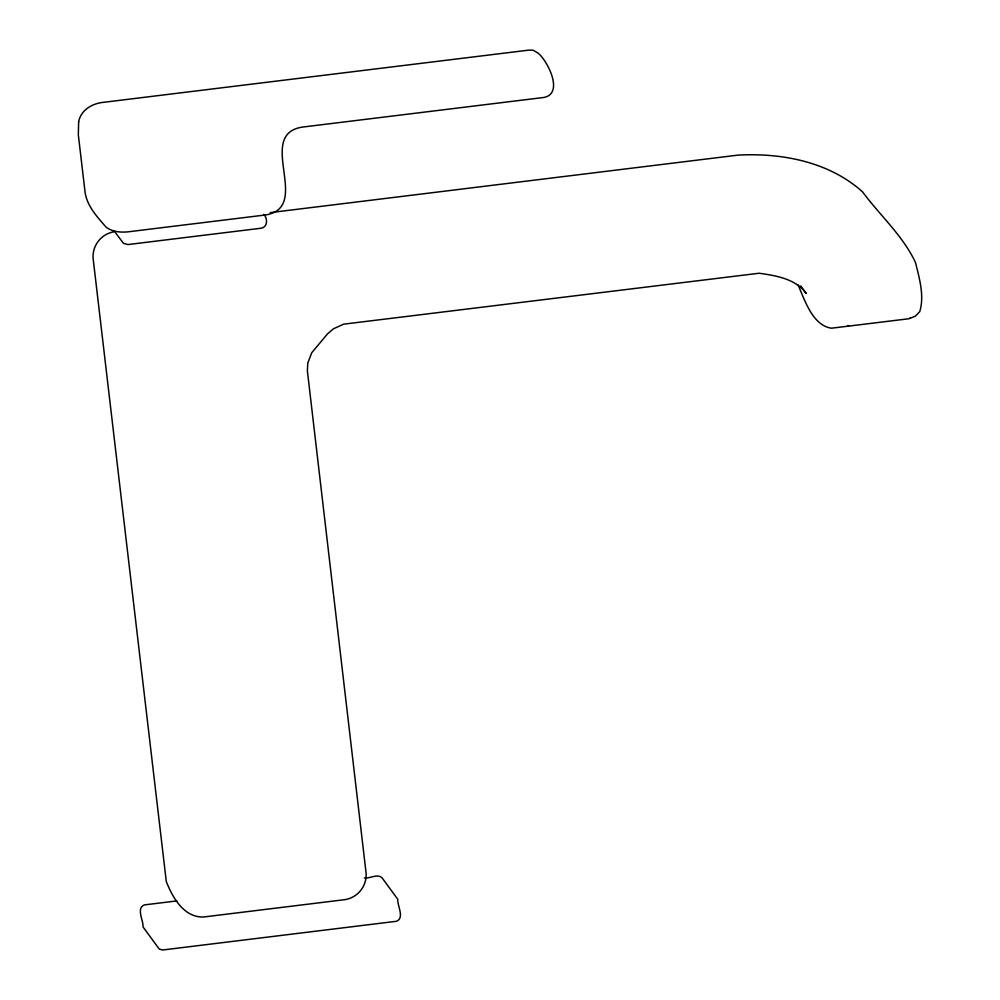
<?xml version="1.0" encoding="UTF-8"?>
<svg xmlns="http://www.w3.org/2000/svg" width="1000" height="1000" viewBox="0 0 1000 1000"><rect width="100%" height="100%" fill="white"/><g stroke="black" fill="none" stroke-linecap="round" stroke-linejoin="round"><path stroke-width="1.5" d="M910.55 317.613L909.788 318.275M113.787 231.838C101.263 234.05 92.387 245.325 93.062 258.012L166.287 881.5C172.463 897.375 183.888 917.613 203.475 917.013L345.5 899.575C357.987 897.25 366.9 886 366.112 873.288L307.362 370.763L307.812 362.95L311.788 352.675L327.525 333.875L333.438 328.812L343.663 324.162L759.125 273.238C775.85 275.6 795.612 278.8 806.175 293.387L800.738 285.95M270.2 212.613L737.875 155.137C781.787 152.713 829.125 161.725 862.65 191.962C880 215.538 902.975 235.675 915.487 262.512C919.362 278.175 924.562 295.875 919.762 311.625L915.375 316.163L909.038 318.725L831.5 328.2C812.513 325.462 804.775 300 798.088 285.038M176.938 900.913L144.425 904.9C135.812 908.1 143.625 920.688 143.038 926.938L158.35 947.875L159.425 949.125L162.562 950L396.362 921.3C404.975 918.1 397.163 905.525 397.75 899.262L382.438 878.337C378.1 872.875 369.85 878.938 364.288 877.913M848.612 325.775L847.938 325.588M263.762 214.363C267.787 218.212 267.787 227.225 261.188 228.212L127.938 244.562L123.438 243.312L114.05 230.775M78.65 121.925L78.325 134.825L84.9 190.712C86.3 205.3 96.95 216.65 106.125 227.175C112.587 232.025 121.025 232.625 128.787 231.75L262.325 215.362C316.388 210.438 251.337 131.65 305.387 126.725L543.837 97.463C564.562 93.513 547.112 59.975 537.913 53.025L533.225 50.225L528.7 50.138L104 102.263C92.688 103.188 80.712 109.9 78.65 121.925"/></g></svg>
